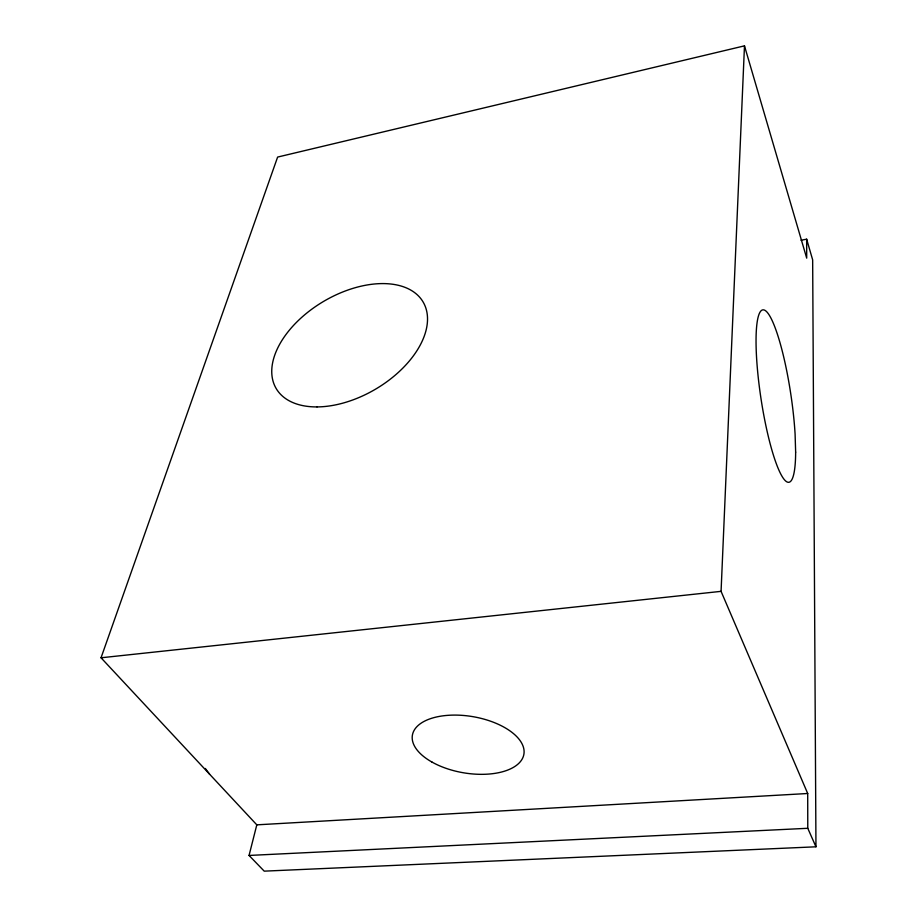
<?xml version="1.0" encoding="UTF-8"?>
<svg xmlns="http://www.w3.org/2000/svg" width="917" height="917" viewBox="0 0 917 917"><rect width="100%" height="100%" fill="white"/><g stroke="black" fill="none" stroke-linecap="round" stroke-linejoin="round"><path stroke-width="1.38" d="M807.705 793.503L721.071 591.35L744.478 45.85L277.622 157.071L101.042 657.787L256.806 824.841L807.705 793.503L807.774 828.292L815.958 846.804L264.222 871.15L249.057 855.446L256.806 824.841M801.034 240.243L806.662 239.188L812.657 259.866L815.958 846.804M101.042 657.787L721.071 591.35M249.057 855.446L807.774 828.292M205.328 768.457L209.58 774.189M744.478 45.85L806.696 258.135L806.662 239.188M795.647 452.138L795.096 434.154A87.115 15.062 81.4 0 0 763.403 309.843A87.115 15.062 81.4 0 0 767.093 431.208A87.115 15.062 81.4 0 0 795.647 452.138M317.018 406.919A85.27 50.997 -30.5 0 0 427.196 314.015A85.27 50.997 -30.5 0 0 304.708 314.772A85.27 50.997 -30.5 0 0 317.018 406.919M432.022 762.096A56.545 28.45 9.7 0 0 523.206 756.8A56.545 28.45 9.7 0 0 449.227 715.249A56.545 28.45 9.7 0 0 432.022 762.096"/></g></svg>
